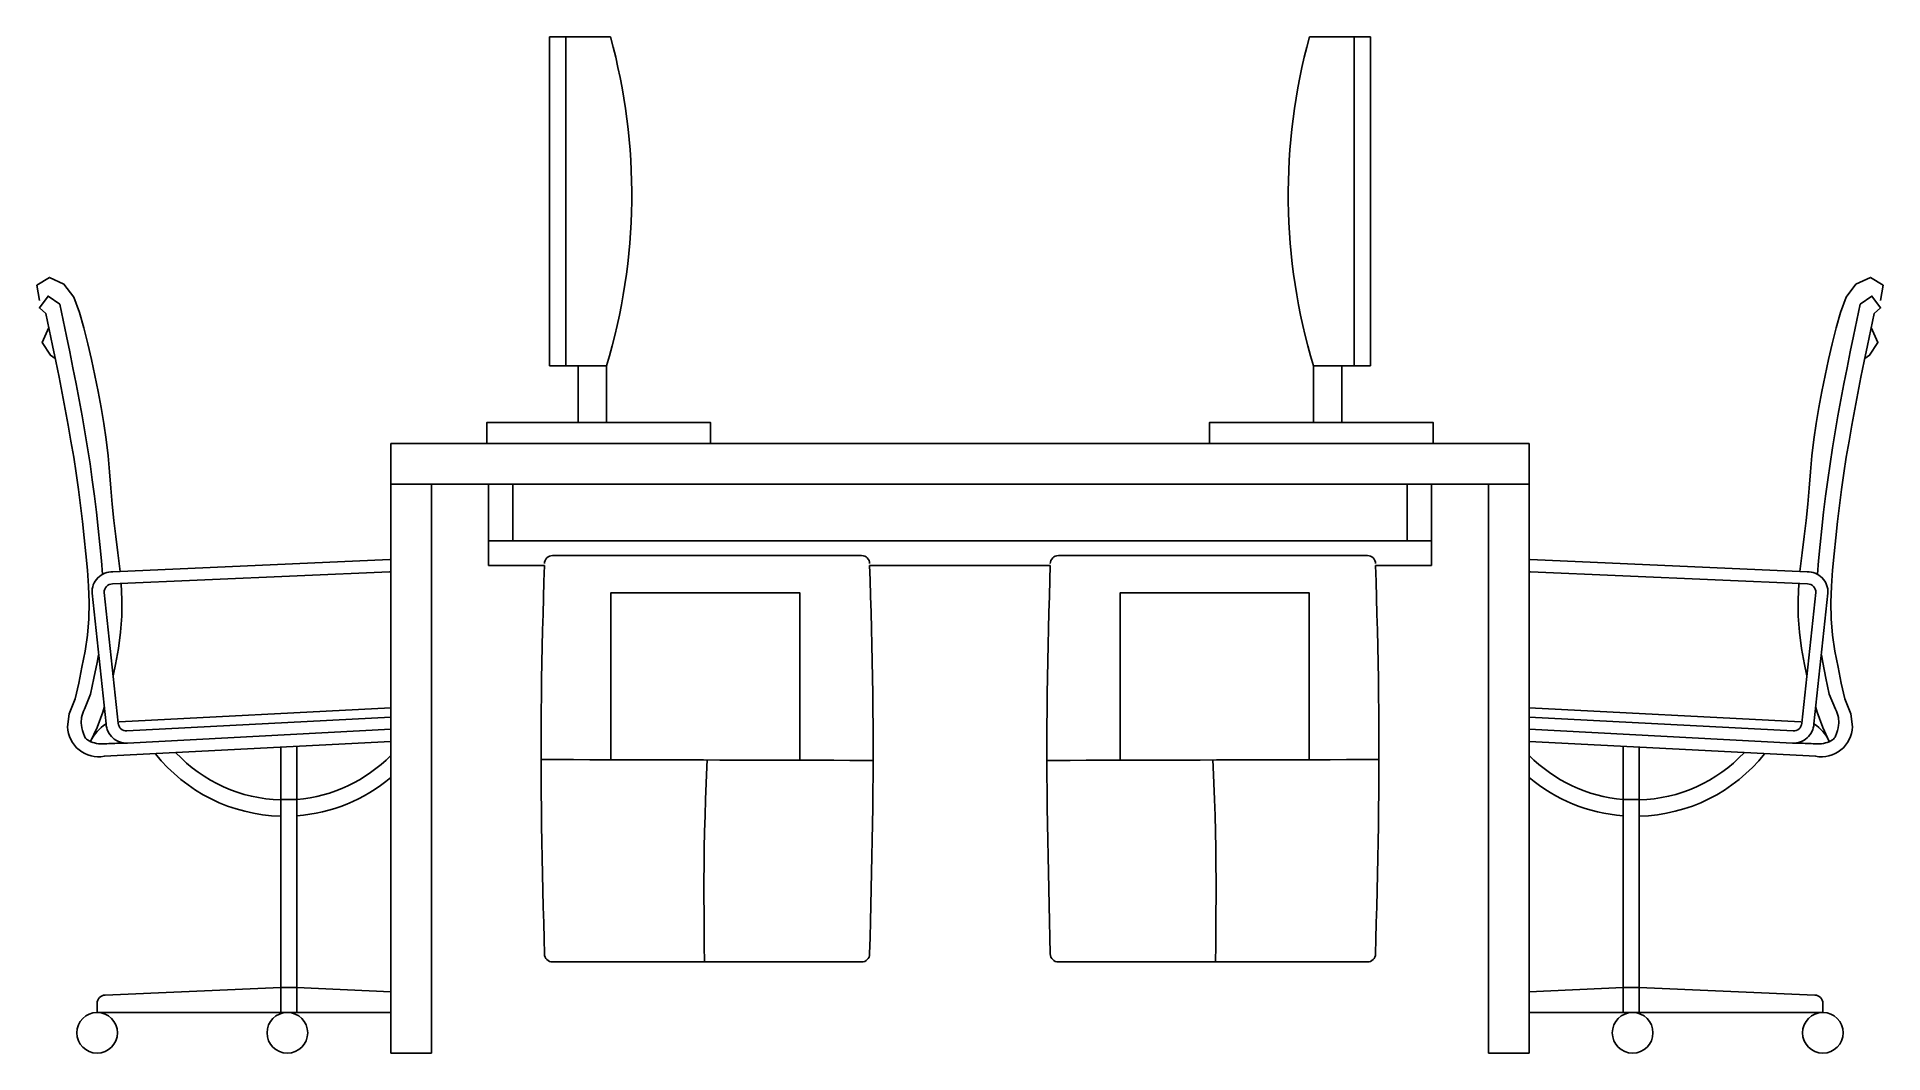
# Model space of a CAD drawing. Header units: millimetres. Extents: x -787.57 to -785.3, y 2683.71 to 2684.96.
import ezdxf

# ---------------------------------------------------------------- set-up
doc = ezdxf.new("R2010")
doc.units = ezdxf.units.MM
doc.header["$LTSCALE"] = 10
doc.layers.add('Móveis_estações', color=2, linetype='Continuous')

msp = doc.modelspace()

# ---------------------------------------------------------------- linework, layer by layer
at = {"layer": 'Móveis_estações', "color": 1}
for p, q in [((-786.9429, 2684.5543), (-786.9429, 2684.9589)), ((-786.868, 2684.9589), (-786.9429, 2684.9589)), ((-786.9229, 2684.5543), (-786.9229, 2684.9589)), ((-786.0082, 2684.9589), (-785.9333, 2684.9589)), ((-785.9533, 2684.5543), (-785.9533, 2684.9589)), ((-785.9333, 2684.5543), (-785.9333, 2684.9589)), ((-786.8729, 2684.5543), (-786.9429, 2684.5543)), ((-786.0033, 2684.5543), (-785.9333, 2684.5543)), ((-787.0181, 2684.4089), (-787.0181, 2684.3089)), ((-786.9881, 2684.4079), (-786.9881, 2684.3389)), ((-785.8881, 2684.4079), (-785.8881, 2684.3389)), ((-785.8581, 2684.4089), (-785.8581, 2684.3089)), ((-785.8581, 2684.3389), (-787.0181, 2684.3389)), ((-786.9492, 2684.3089), (-787.0181, 2684.3089)), ((-786.9392, 2684.321), (-786.5592, 2684.321)), ((-786.327, 2684.3089), (-786.5492, 2684.3089)), ((-785.937, 2684.321), (-786.317, 2684.321)), ((-785.927, 2684.3089), (-785.8581, 2684.3089)), ((-787.1381, 2684.0921), (-787.4905, 2684.0741)), ((-787.2735, 2684.0851), (-787.2736, 2683.7895)), ((-787.2735, 2684.0851), (-787.2736, 2683.7895)), ((-787.2536, 2684.0861), (-787.2536, 2683.7895)), ((-787.2536, 2684.0861), (-787.2536, 2683.7895)), ((-785.7381, 2684.0921), (-785.3857, 2684.0741)), ((-785.6226, 2684.0861), (-785.6226, 2683.7895)), ((-785.6226, 2684.0861), (-785.6226, 2683.7895)), ((-785.6027, 2684.0851), (-785.6026, 2683.7895)), ((-785.6027, 2684.0851), (-785.6026, 2683.7895)), ((-787.2535, 2684.021), (-787.2735, 2684.021)), ((-787.2535, 2684.021), (-787.2536, 2684.021)), ((-785.6227, 2684.021), (-785.6027, 2684.021)), ((-785.6227, 2684.021), (-785.6226, 2684.021)), ((-786.5592, 2683.821), (-786.9392, 2683.821)), ((-786.317, 2683.821), (-785.937, 2683.821)), ((-787.2536, 2683.7895), (-787.2736, 2683.7895)), ((-785.6226, 2683.7895), (-785.6026, 2683.7895))]:
    msp.add_line(p, q, dxfattribs=at)
at = {"layer": 'Móveis_estações'}
for p, q in [((-787.1381, 2684.4589), (-785.7381, 2684.4589)), ((-787.1381, 2684.4589), (-787.1381, 2683.7089)), ((-787.1381, 2684.4589), (-787.1381, 2683.7089)), ((-787.1381, 2684.4589), (-787.1381, 2684.4589)), ((-785.7381, 2684.4589), (-785.7381, 2683.7089)), ((-785.7381, 2684.4589), (-785.7381, 2683.7089)), ((-787.1381, 2684.4089), (-785.7381, 2684.4089)), ((-787.0881, 2684.4089), (-787.0881, 2683.7089)), ((-785.7881, 2684.4089), (-785.7881, 2683.7089)), ((-787.1381, 2683.7089), (-787.0881, 2683.7089)), ((-785.7881, 2683.7089), (-785.7381, 2683.7089))]:
    msp.add_line(p, q, dxfattribs=at)
at = {"layer": 'Móveis_estações', "color": 1}
for points in [[(-787.4711, 2684.3014), (-787.4715, 2684.3046), (-787.4738, 2684.3245), (-787.4763, 2684.3443), (-787.4787, 2684.3642), (-787.4809, 2684.384), (-787.4826, 2684.404), (-787.484, 2684.4239), (-787.4858, 2684.4438), (-787.4882, 2684.4637), (-787.4911, 2684.4835), (-787.4945, 2684.5032), (-787.4981, 2684.5229), (-787.502, 2684.5425), (-787.5062, 2684.562), (-787.5107, 2684.5815), (-787.5156, 2684.6009), (-787.5211, 2684.6201), (-787.5281, 2684.6388), (-787.5401, 2684.6547), (-787.558, 2684.6631), (-787.5734, 2684.6535), (-787.5702, 2684.6346)], [(-785.4051, 2684.3014), (-785.4047, 2684.3046), (-785.4024, 2684.3245), (-785.3999, 2684.3443), (-785.3974, 2684.3642), (-785.3953, 2684.384), (-785.3936, 2684.404), (-785.3922, 2684.4239), (-785.3904, 2684.4438), (-785.388, 2684.4637), (-785.3851, 2684.4835), (-785.3817, 2684.5032), (-785.3781, 2684.5229), (-785.3742, 2684.5425), (-785.37, 2684.562), (-785.3655, 2684.5815), (-785.3606, 2684.6009), (-785.3551, 2684.6201), (-785.3481, 2684.6388), (-785.3361, 2684.6547), (-785.3182, 2684.6631), (-785.3028, 2684.6535), (-785.306, 2684.6346)], [(-787.5454, 2684.6301), (-787.5597, 2684.6401), (-787.5703, 2684.6255), (-787.5626, 2684.6186)], [(-787.5454, 2684.6301), (-787.5412, 2684.6106), (-787.5371, 2684.591), (-787.5331, 2684.5714), (-787.5291, 2684.5518), (-787.5253, 2684.5322), (-787.5215, 2684.5125), (-787.5179, 2684.4929), (-787.5145, 2684.4732), (-787.5112, 2684.4534), (-787.5081, 2684.4337), (-787.5053, 2684.4139), (-787.5027, 2684.394), (-787.5003, 2684.3742), (-787.4981, 2684.3543), (-787.4959, 2684.3344), (-787.4939, 2684.3145), (-787.4926, 2684.298)], [(-785.3308, 2684.6301), (-785.335, 2684.6106), (-785.3391, 2684.591), (-785.3431, 2684.5714), (-785.3471, 2684.5518), (-785.3509, 2684.5322), (-785.3547, 2684.5125), (-785.3583, 2684.4929), (-785.3617, 2684.4732), (-785.365, 2684.4534), (-785.368, 2684.4337), (-785.3709, 2684.4139), (-785.3735, 2684.394), (-785.3759, 2684.3742), (-785.3781, 2684.3543), (-785.3803, 2684.3344), (-785.3823, 2684.3145), (-785.3836, 2684.298)], [(-785.3308, 2684.6301), (-785.3165, 2684.6401), (-785.3059, 2684.6255), (-785.3136, 2684.6186)], [(-787.5626, 2684.6186), (-787.5584, 2684.5991), (-787.5542, 2684.5795), (-787.5502, 2684.5599), (-787.5462, 2684.5403), (-787.5423, 2684.5207), (-787.5386, 2684.5011), (-787.5349, 2684.4814), (-787.5315, 2684.4617), (-787.5282, 2684.442), (-787.5252, 2684.4222), (-787.5224, 2684.4024), (-787.5198, 2684.3826), (-787.5175, 2684.3627), (-787.5153, 2684.3428), (-787.5132, 2684.3229), (-787.5113, 2684.303), (-787.51, 2684.2831), (-787.5093, 2684.2631), (-787.5096, 2684.2431), (-787.5111, 2684.2231), (-787.514, 2684.2034), (-787.5181, 2684.1838), (-787.5217, 2684.1641), (-787.5262, 2684.1446), (-787.5339, 2684.1262), (-787.5358, 2684.1104)], [(-785.3136, 2684.6186), (-785.3178, 2684.5991), (-785.322, 2684.5795), (-785.326, 2684.5599), (-785.33, 2684.5403), (-785.3339, 2684.5207), (-785.3376, 2684.5011), (-785.3413, 2684.4814), (-785.3447, 2684.4617), (-785.348, 2684.442), (-785.351, 2684.4222), (-785.3538, 2684.4024), (-785.3563, 2684.3826), (-785.3587, 2684.3627), (-785.3609, 2684.3428), (-785.363, 2684.3229), (-785.3649, 2684.303), (-785.3662, 2684.2831), (-785.3669, 2684.2631), (-785.3666, 2684.2431), (-785.3651, 2684.2231), (-785.3621, 2684.2034), (-785.3581, 2684.1838), (-785.3545, 2684.1641), (-785.35, 2684.1446), (-785.3423, 2684.1262), (-785.3404, 2684.1104)], [(-787.5509, 2684.5635), (-787.5568, 2684.5673), (-787.567, 2684.5832), (-787.5589, 2684.6014)], [(-785.3253, 2684.5635), (-785.3194, 2684.5673), (-785.3092, 2684.5832), (-785.3173, 2684.6014)], [(-786.9077, 2684.5543), (-786.9077, 2684.4846)], [(-786.8729, 2684.4846), (-786.8729, 2684.5543)], [(-786.0033, 2684.4846), (-786.0033, 2684.5543)], [(-785.9684, 2684.5543), (-785.9684, 2684.4846)], [(-786.9492, 2683.831), (-786.9496, 2683.849), (-786.9501, 2683.869), (-786.9506, 2683.889), (-786.9511, 2683.909), (-786.9515, 2683.929), (-786.952, 2683.949), (-786.9523, 2683.969), (-786.9527, 2683.989), (-786.9529, 2684.009), (-786.9532, 2684.029), (-786.9533, 2684.049), (-786.9534, 2684.069), (-786.9534, 2684.089), (-786.9534, 2684.109), (-786.9532, 2684.129), (-786.953, 2684.149), (-786.9527, 2684.169), (-786.9523, 2684.189), (-786.9519, 2684.209), (-786.9514, 2684.229), (-786.9509, 2684.249), (-786.9503, 2684.269), (-786.9498, 2684.2889), (-786.9492, 2684.3089)], [(-786.5492, 2683.831), (-786.5487, 2683.851), (-786.5482, 2683.871), (-786.5477, 2683.891), (-786.5472, 2683.911), (-786.5468, 2683.931), (-786.5464, 2683.951), (-786.546, 2683.971), (-786.5457, 2683.991), (-786.5454, 2684.011), (-786.5452, 2684.031), (-786.545, 2684.051), (-786.5449, 2684.071), (-786.5449, 2684.091), (-786.545, 2684.111), (-786.5451, 2684.131), (-786.5454, 2684.151), (-786.5457, 2684.171), (-786.5461, 2684.191), (-786.5465, 2684.211), (-786.547, 2684.231), (-786.5475, 2684.2509), (-786.5481, 2684.2709), (-786.5486, 2684.2909), (-786.5492, 2684.3089)], [(-786.327, 2683.831), (-786.3275, 2683.851), (-786.328, 2683.871), (-786.3285, 2683.891), (-786.329, 2683.911), (-786.3294, 2683.931), (-786.3298, 2683.951), (-786.3302, 2683.971), (-786.3305, 2683.991), (-786.3308, 2684.011), (-786.331, 2684.031), (-786.3312, 2684.051), (-786.3313, 2684.071), (-786.3313, 2684.091), (-786.3312, 2684.111), (-786.331, 2684.131), (-786.3308, 2684.151), (-786.3305, 2684.171), (-786.3301, 2684.191), (-786.3297, 2684.211), (-786.3292, 2684.231), (-786.3287, 2684.2509), (-786.3281, 2684.2709), (-786.3276, 2684.2909), (-786.327, 2684.3089)], [(-785.927, 2683.831), (-785.9266, 2683.849), (-785.9261, 2683.869), (-785.9256, 2683.889), (-785.9251, 2683.909), (-785.9247, 2683.929), (-785.9242, 2683.949), (-785.9239, 2683.969), (-785.9235, 2683.989), (-785.9233, 2684.009), (-785.923, 2684.029), (-785.9229, 2684.049), (-785.9228, 2684.069), (-785.9228, 2684.089), (-785.9228, 2684.109), (-785.923, 2684.129), (-785.9232, 2684.149), (-785.9235, 2684.169), (-785.9239, 2684.189), (-785.9243, 2684.209), (-785.9248, 2684.229), (-785.9253, 2684.249), (-785.9258, 2684.269), (-785.9264, 2684.2889), (-785.927, 2684.3089)], [(-787.4796, 2684.1732), (-787.4766, 2684.1871), (-787.473, 2684.2068), (-787.4705, 2684.2266), (-787.4691, 2684.2465), (-787.4689, 2684.2665), (-787.4698, 2684.2865)], [(-785.3966, 2684.1732), (-785.3996, 2684.1871), (-785.4032, 2684.2068), (-785.4057, 2684.2266), (-785.4071, 2684.2465), (-785.4073, 2684.2665), (-785.4064, 2684.2865)], [(-786.6351, 2684.0692), (-786.6351, 2684.2753), (-786.8674, 2684.2753), (-786.8674, 2684.0698)], [(-786.2411, 2684.0692), (-786.2411, 2684.2753), (-786.0088, 2684.2753), (-786.0088, 2684.0698)], [(-787.4975, 2684.1989), (-787.4994, 2684.1896), (-787.5032, 2684.17), (-787.5073, 2684.1504), (-787.515, 2684.132)], [(-785.3787, 2684.1989), (-785.3768, 2684.1896), (-785.373, 2684.17), (-785.3689, 2684.1504), (-785.3612, 2684.132)], [(-787.5073, 2684.0922), (-787.4992, 2684.1095), (-787.4922, 2684.1282), (-787.4905, 2684.1339)], [(-787.1381, 2684.1338), (-787.4724, 2684.1163)], [(-787.1381, 2684.1338), (-787.4724, 2684.1163)], [(-785.7381, 2684.1338), (-785.4038, 2684.1163)], [(-785.7381, 2684.1338), (-785.4038, 2684.1163)], [(-785.3689, 2684.0922), (-785.377, 2684.1095), (-785.3839, 2684.1282), (-785.3857, 2684.1339)], [(-786.5449, 2684.0689), (-786.5534, 2684.0689), (-786.5734, 2684.069), (-786.5934, 2684.0691), (-786.6134, 2684.0691), (-786.6334, 2684.0692), (-786.6534, 2684.0692), (-786.6734, 2684.0693), (-786.6934, 2684.0693), (-786.7134, 2684.0694), (-786.7334, 2684.0694), (-786.7534, 2684.0695), (-786.7734, 2684.0695), (-786.7934, 2684.0696), (-786.8134, 2684.0696), (-786.8334, 2684.0697), (-786.8534, 2684.0697), (-786.8734, 2684.0698), (-786.8934, 2684.0698), (-786.9134, 2684.0699), (-786.9334, 2684.0699), (-786.9534, 2684.07)], [(-786.7524, 2683.821), (-786.7526, 2683.841), (-786.7528, 2683.861), (-786.7529, 2683.881), (-786.753, 2683.901), (-786.753, 2683.921), (-786.7529, 2683.941), (-786.7527, 2683.961), (-786.7523, 2683.981), (-786.7517, 2684.001), (-786.7511, 2684.021), (-786.7503, 2684.041), (-786.7495, 2684.061), (-786.7492, 2684.0695)], [(-786.3313, 2684.0689), (-786.3228, 2684.0689), (-786.3028, 2684.069), (-786.2828, 2684.0691), (-786.2628, 2684.0691), (-786.2428, 2684.0692), (-786.2228, 2684.0692), (-786.2028, 2684.0693), (-786.1828, 2684.0693), (-786.1628, 2684.0694), (-786.1428, 2684.0694), (-786.1228, 2684.0695), (-786.1028, 2684.0695), (-786.0828, 2684.0696), (-786.0628, 2684.0696), (-786.0428, 2684.0697), (-786.0228, 2684.0697), (-786.0028, 2684.0698), (-785.9828, 2684.0698), (-785.9628, 2684.0699), (-785.9428, 2684.0699), (-785.9228, 2684.07)], [(-786.1238, 2683.821), (-786.1236, 2683.841), (-786.1234, 2683.861), (-786.1233, 2683.881), (-786.1232, 2683.901), (-786.1232, 2683.921), (-786.1233, 2683.941), (-786.1235, 2683.961), (-786.1239, 2683.981), (-786.1244, 2684.001), (-786.1251, 2684.021), (-786.1259, 2684.041), (-786.1267, 2684.061), (-786.127, 2684.0695)], [(-787.1381, 2683.7844), (-787.2536, 2683.7895), (-787.2536, 2683.7589)], [(-787.1381, 2683.7844), (-787.2536, 2683.7895), (-787.2536, 2683.7589)], [(-785.7381, 2683.7844), (-785.6226, 2683.7895), (-785.6226, 2683.7589)], [(-785.7381, 2683.7844), (-785.6226, 2683.7895), (-785.6226, 2683.7589)]]:
    msp.add_lwpolyline(points, dxfattribs=at)
for points in [[(-787.0202, 2684.4589), (-786.7449, 2684.4589), (-786.7449, 2684.4846), (-787.0202, 2684.4846)], [(-785.856, 2684.4589), (-786.1313, 2684.4589), (-786.1313, 2684.4846), (-785.856, 2684.4846)]]:
    msp.add_lwpolyline(points, close=True, dxfattribs=at)
for points in [[(-787.1381, 2684.1072), (-787.4621, 2684.0902, -0.414214), (-787.4883, 2684.1139), (-787.5056, 2684.2748, -0.438283), (-787.4799, 2684.3011), (-787.1394, 2684.3159, -0.012868), (-787.1381, 2684.3158, -0.012868)], [(-785.7381, 2684.1072), (-785.4141, 2684.0902, 0.414214), (-785.3879, 2684.1139), (-785.3706, 2684.2748, 0.438283), (-785.3963, 2684.3011), (-785.7368, 2684.3159, 0.012868), (-785.7381, 2684.3158, 0.012868)], [(-787.1381, 2684.1222), (-787.4628, 2684.1052, -0.414214), (-787.4734, 2684.1147), (-787.4906, 2684.2755, -0.438283), (-787.4804, 2684.2861), (-787.1398, 2684.3009, -0.043405), (-787.1381, 2684.3007, -0.043405)], [(-785.7381, 2684.1222), (-785.4134, 2684.1052, 0.414214), (-785.4028, 2684.1147), (-785.3856, 2684.2755, 0.438283), (-785.3958, 2684.2861), (-785.7364, 2684.3009, 0.043405), (-785.7381, 2684.3007, 0.043405)], [(-787.515, 2684.132, 0.072488), (-787.5184, 2684.1219, 0.081107), (-787.5186, 2684.1125, 0.063046), (-787.515, 2684.0989, 0.151401), (-787.5112, 2684.0943, 0.078519), (-787.5025, 2684.0904, 0.075425), (-787.4926, 2684.0893, 0.003646), (-787.4826, 2684.0897, -0.003708), (-787.4726, 2684.0901, -0.002767), (-787.4696, 2684.0902, -0.001437), (-787.4637, 2684.0903)], [(-785.3612, 2684.132, -0.072488), (-785.3578, 2684.1219, -0.081107), (-785.3575, 2684.1125, -0.063046), (-785.3612, 2684.0989, -0.151401), (-785.365, 2684.0943, -0.078519), (-785.3737, 2684.0904, -0.075425), (-785.3836, 2684.0893, -0.003646), (-785.3936, 2684.0897, 0.003708), (-785.4035, 2684.0901, 0.002767), (-785.4066, 2684.0902, 0.001437), (-785.4125, 2684.0903)], [(-787.4883, 2684.1139, 0.147355), (-787.5073, 2684.0922, 0.147355)], [(-785.3879, 2684.1139, -0.147355), (-785.3689, 2684.0922, -0.147355)], [(-787.2736, 2683.7589), (-787.2736, 2683.7895), (-787.4894, 2683.7802, 0.414214), (-787.4994, 2683.7702), (-787.4994, 2683.7589), (-787.1381, 2683.7589)], [(-787.2736, 2683.7589), (-787.2736, 2683.7895), (-787.4894, 2683.7802, 0.414214), (-787.4994, 2683.7702), (-787.4994, 2683.7589), (-787.1381, 2683.7589)], [(-785.6026, 2683.7589), (-785.6026, 2683.7895), (-785.3868, 2683.7802, -0.414214), (-785.3768, 2683.7702), (-785.3768, 2683.7589), (-785.7381, 2683.7589)], [(-785.6026, 2683.7589), (-785.6026, 2683.7895), (-785.3868, 2683.7802, -0.414214), (-785.3768, 2683.7702), (-785.3768, 2683.7589), (-785.7381, 2683.7589)]]:
    msp.add_lwpolyline(points, format="xyb", dxfattribs=at)
for centre in [(-787.4994, 2683.7339), (-787.4994, 2683.7339), (-787.2654, 2683.7339), (-787.2654, 2683.7339), (-785.6108, 2683.7339), (-785.6108, 2683.7339), (-785.3768, 2683.7339), (-785.3768, 2683.7339)]:
    msp.add_circle(centre, 0.025, dxfattribs=at)
for centre, radius, start, end in [((-787.5725, 2684.7651), 0.7307, 343.2332, 15.3853), ((-785.3037, 2684.7651), 0.7307, 164.6147, 196.7668), ((-786.9392, 2684.311), 0.01, 90, 180), ((-786.5592, 2684.311), 0.01, 0, 90), ((-786.317, 2684.311), 0.01, 90, 180), ((-785.937, 2684.311), 0.01, 0, 90), ((-787.4975, 2684.1117), 0.0383, 182.0169, 280.57), ((-787.4975, 2684.1117), 0.0383, 182.0169, 280.57), ((-785.3787, 2684.1117), 0.0383, 259.43, 357.9831), ((-785.3787, 2684.1117), 0.0383, 259.43, 357.9831), ((-787.2687, 2684.2032), 0.2029, 218.3852, 268.6222), ((-787.2687, 2684.2032), 0.2029, 218.3852, 268.6222), ((-787.2686, 2684.2033), 0.183, 223.0071, 268.4643), ((-787.2686, 2684.2033), 0.183, 223.0071, 268.4643), ((-787.2687, 2684.2033), 0.183, 274.7573, 315.5396), ((-787.2687, 2684.2033), 0.183, 274.7573, 315.5396), ((-785.6075, 2684.2033), 0.183, 224.4604, 265.2427), ((-785.6075, 2684.2033), 0.183, 224.4604, 265.2427), ((-785.6076, 2684.2033), 0.183, 271.5357, 316.9929), ((-785.6076, 2684.2033), 0.183, 271.5357, 316.9929), ((-785.6075, 2684.2032), 0.2029, 271.3778, 321.6148), ((-785.6075, 2684.2032), 0.2029, 271.3778, 321.6148), ((-787.2687, 2684.2032), 0.2029, 274.2667, 310.0589), ((-787.2687, 2684.2032), 0.2029, 274.2667, 310.0589), ((-785.6075, 2684.2032), 0.2029, 229.9411, 265.7333), ((-785.6075, 2684.2032), 0.2029, 229.9411, 265.7333), ((-786.9392, 2683.831), 0.01, 180, 270), ((-786.5592, 2683.831), 0.01, 270, 0), ((-786.317, 2683.831), 0.01, 180, 270), ((-785.937, 2683.831), 0.01, 270, 0)]:
    msp.add_arc(centre, radius, start, end, dxfattribs=at)

doc.saveas('drawing.dxf')
